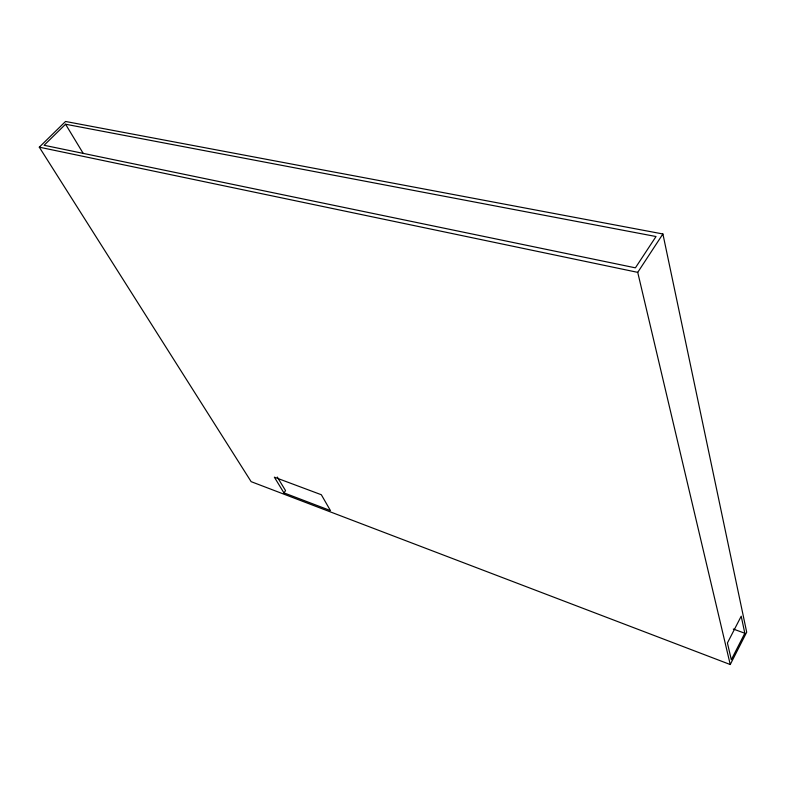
<?xml version="1.0" encoding="UTF-8"?>
<svg xmlns="http://www.w3.org/2000/svg" width="786" height="786" viewBox="0 0 786 786"><rect width="100%" height="100%" fill="white"/><g stroke="black" fill="none" stroke-linecap="round" stroke-linejoin="round"><path stroke-width="1.18" d="M744.823 633.251L731.324 659.729L727.414 642.977L741.208 616.204L744.823 633.251L733.299 629.036M730.243 664.534L746.7 632.199L662.903 233.973L65.533 121.466L39.3 147.179L251.147 481.661L730.243 664.534L637.731 272.359L662.903 233.973M283.913 492.851L274.363 477.181L321.327 494.738L330.454 510.586L283.913 492.851L285.564 490.651L277.311 477.063M65.552 124.227L44.104 145.272L635.402 267.839L656.025 236.527L65.552 124.227L83.306 153.565M39.3 147.179L637.731 272.359"/></g></svg>
